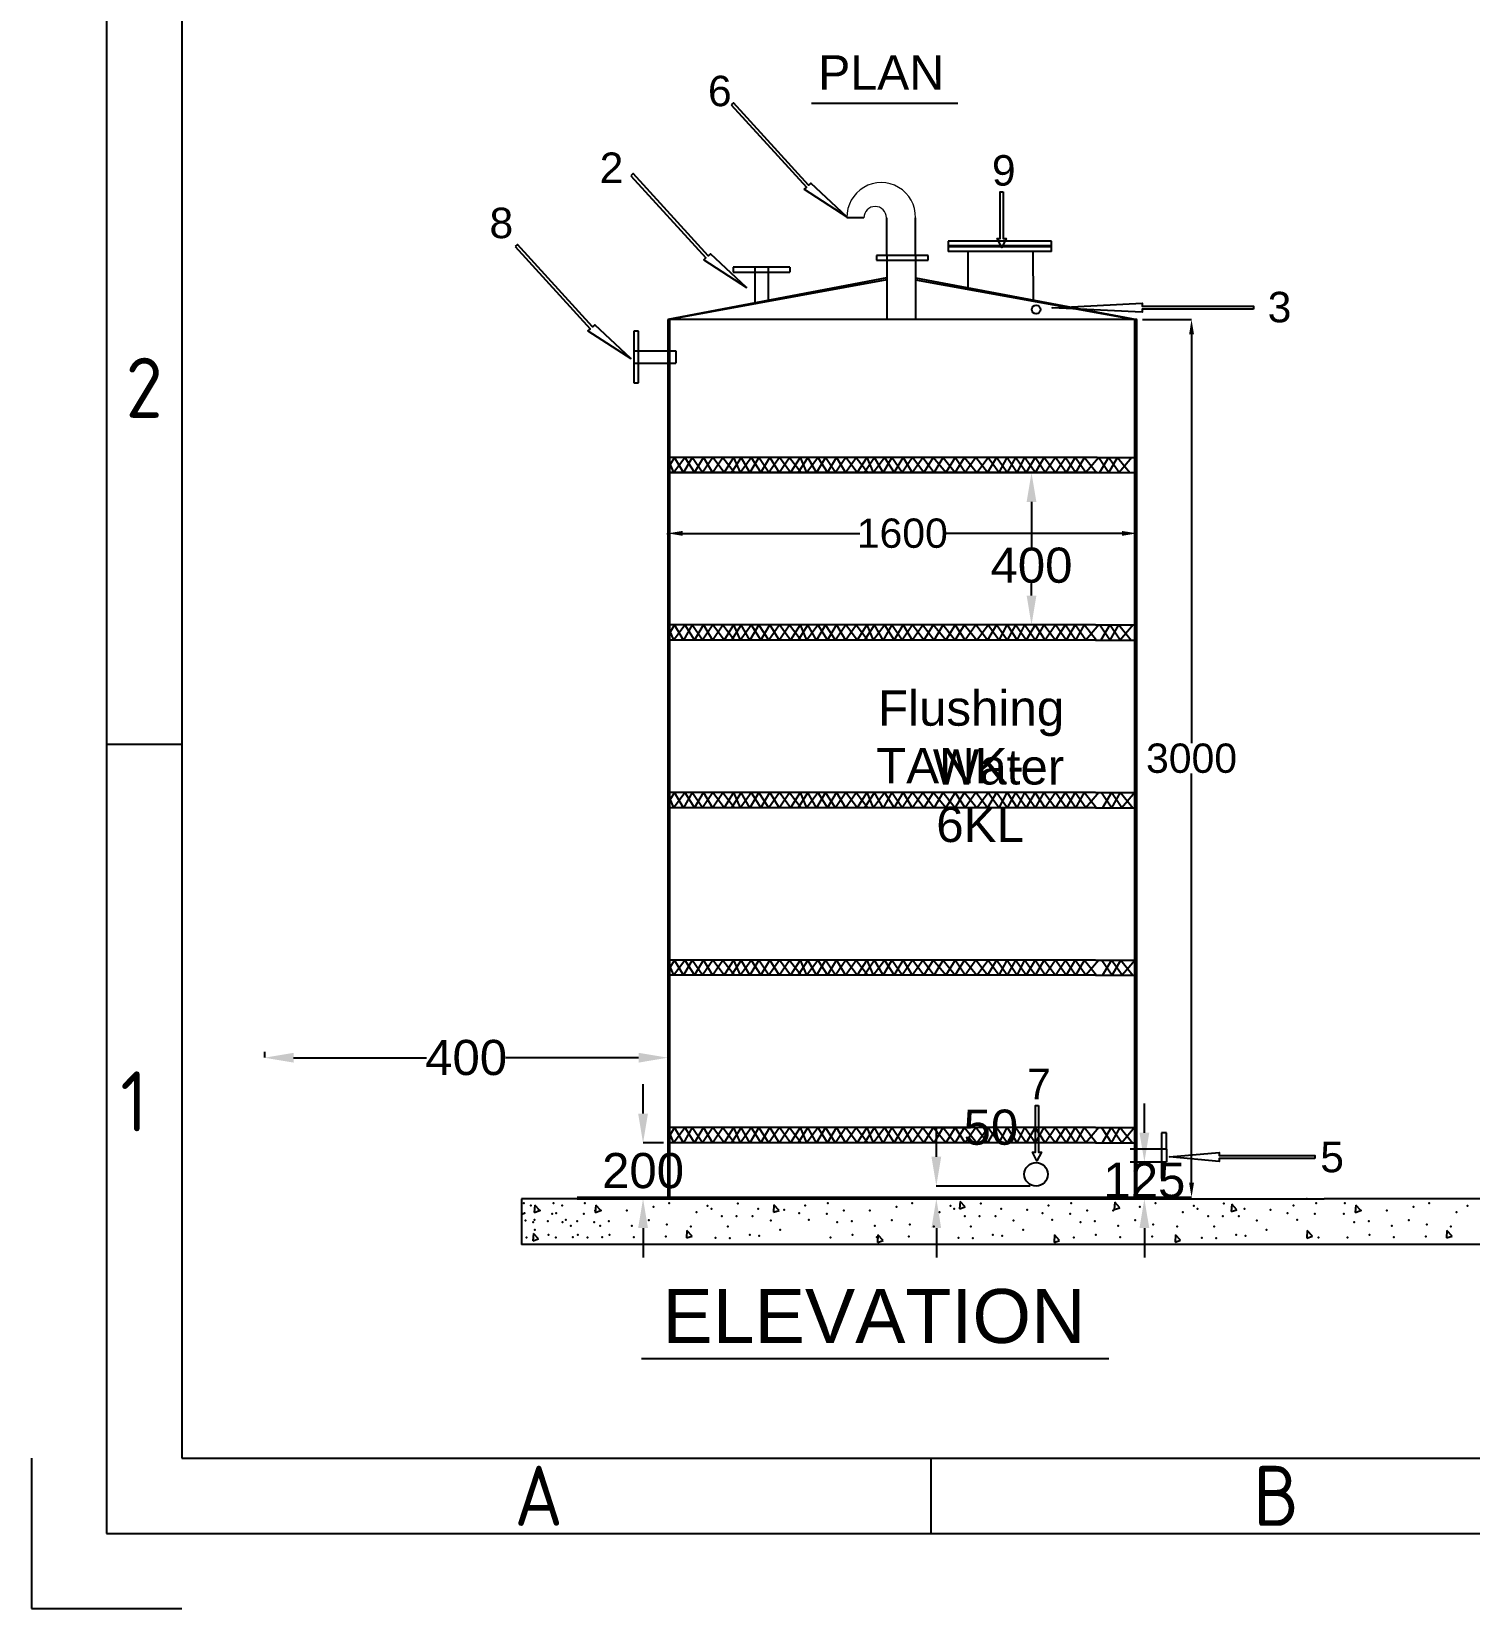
# Model space of a CAD drawing. Header units: millimetres. Extents: x 11098 to 43438, y 8603 to 21518.
# Drawn here: x 28040 to 32948, y 10753 to 16134 of the extents above; entities that cross this region are included whole.
import ezdxf
from ezdxf.enums import TextEntityAlignment as Align

# ---------------------------------------------------------------- set-up
doc = ezdxf.new("R2010")
doc.units = ezdxf.units.MM
doc.header["$MEASUREMENT"] = 0
doc.layers.add('TEXT', color=5, linetype='Continuous')
doc.styles.add('ISOCP', font='isocp.shx')
doc.styles.get("Standard").update_dxf_attribs({"font": 'arial.ttf'})
doc.dimstyles.get("Standard").update_dxf_attribs({"dimtxt": 100, "dimasz": 50, "dimexe": 0.18, "dimexo": 20, "dimgap": 0.5, "dimtad": 0, "dimtih": 1, "dimtoh": 1, "dimdec": 0, "dimzin": 0, "dimdsep": 46, "dimtxsty": 'Standard', "dimcen": 0.09, "dimadec": 0, "dimazin": 0, "dimtfac": 1, "dimtdec": 0, "dimtofl": 0, "dimtmove": 0, "dimatfit": 3, "dimfxl": 1, "dimtolj": 1, "dimtzin": 0, "dimarcsym": 0})

# ---------------------------------------------------------------- blocks, each defined once
blk = doc.blocks.new('*D47')
at = {"color": 0, "lineweight": -2, "transparency": 16777216}
for p, q in [((31465.3, 14629.2), (31453.1, 14629.2)), ((31453.2, 14529.2), (31453.2, 14374.2)), ((31453.2, 14209.4), (31453.2, 14250.7)), ((31465.3, 14109.4), (31453.1, 14109.4))]:
    blk.add_line(p, q, dxfattribs=at)
at = {"color": 0, "transparency": 16777216}
for points in [[(31436.6, 14529.2), (31469.9, 14529.2), (31453.2, 14629.2)], [(31436.6, 14209.4), (31469.9, 14209.4), (31453.2, 14109.4)]]:
    blk.add_solid(points, dxfattribs=at)
at = {"layer": 'Defpoints', "color": 0, "transparency": 16777216}
for p in [(31485.3, 14629.2), (31453.2, 14109.4), (31485.3, 14109.4)]:
    blk.add_point(p, dxfattribs=at)
at = {"color": 0, "transparency": 16777216, "insert": (31453.2, 14312.4), "char_height": 120, "attachment_point": 5}
blk.add_mtext('\\A1;400', dxfattribs=at)
blk = doc.blocks.new('*D48')
at = {"color": 0, "lineweight": -2, "transparency": 16777216}
for p, q in [((30127.5, 12442), (30127.5, 12542)), ((30197.5, 12342), (30127.3, 12342)), ((30197.5, 12151.4), (30127.3, 12151.4)), ((30127.5, 12051.4), (30127.5, 11951.4))]:
    blk.add_line(p, q, dxfattribs=at)
at = {"color": 0, "transparency": 16777216}
for points in [[(30110.8, 12442), (30144.1, 12442), (30127.5, 12342)], [(30110.8, 12051.4), (30144.1, 12051.4), (30127.5, 12151.4)]]:
    blk.add_solid(points, dxfattribs=at)
at = {"layer": 'Defpoints', "color": 0, "transparency": 16777216}
for p in [(30217.5, 12342), (30127.5, 12151.4), (30217.5, 12151.4)]:
    blk.add_point(p, dxfattribs=at)
at = {"color": 0, "transparency": 16777216, "insert": (30127.5, 12246.7), "char_height": 120, "attachment_point": 5}
blk.add_mtext('\\A1;200', dxfattribs=at)
blk = doc.blocks.new('*D49')
at = {"color": 0, "lineweight": -2, "transparency": 16777216}
for p, q in [((31838.4, 12376.9), (31838.4, 12476.9)), ((31820.6, 12276.9), (31838.2, 12276.9)), ((31820.6, 12151.4), (31838.2, 12151.4)), ((31838.4, 12051.4), (31838.4, 11951.4))]:
    blk.add_line(p, q, dxfattribs=at)
at = {"color": 0, "transparency": 16777216}
for points in [[(31821.7, 12376.9), (31855.1, 12376.9), (31838.4, 12276.9)], [(31821.7, 12051.4), (31855.1, 12051.4), (31838.4, 12151.4)]]:
    blk.add_solid(points, dxfattribs=at)
at = {"layer": 'Defpoints', "color": 0, "transparency": 16777216}
for p in [(31840.6, 12276.9), (31838.4, 12151.4), (31840.6, 12151.4)]:
    blk.add_point(p, dxfattribs=at)
at = {"color": 0, "transparency": 16777216, "insert": (31838.4, 12214.1), "char_height": 120, "attachment_point": 5}
blk.add_mtext('\\A1;125', dxfattribs=at)
blk = doc.blocks.new('*D50')
at = {"color": 0, "lineweight": -2, "transparency": 16777216}
for p, q in [((31128.4, 12294.8), (31128.4, 12394.8)), ((31128.4, 12394.8), (31228.4, 12394.8)), ((31448.8, 12194.8), (31128.2, 12194.8)), ((31448.8, 12151.4), (31128.2, 12151.4)), ((31128.4, 12051.4), (31128.4, 11951.4))]:
    blk.add_line(p, q, dxfattribs=at)
at = {"color": 0, "transparency": 16777216}
for points in [[(31111.7, 12294.8), (31145, 12294.8), (31128.4, 12194.8)], [(31111.7, 12051.4), (31145, 12051.4), (31128.4, 12151.4)]]:
    blk.add_solid(points, dxfattribs=at)
at = {"layer": 'Defpoints', "color": 0, "transparency": 16777216}
for p in [(31468.8, 12194.8), (31128.4, 12151.4), (31468.8, 12151.4)]:
    blk.add_point(p, dxfattribs=at)
at = {"color": 0, "transparency": 16777216, "insert": (31314.6, 12394.8), "char_height": 120, "attachment_point": 5}
blk.add_mtext('\\A1;50', dxfattribs=at)
blk = doc.blocks.new('*D54')
at = {"color": 0, "lineweight": -2, "transparency": 16777216}
for p, q in [((30212.3, 13262.9), (30212.3, 12632.5)), ((28835, 12652.7), (28835, 12632.9)), ((28935, 12632.7), (29388.4, 12632.7)), ((30112.3, 12632.7), (29659, 12632.7))]:
    blk.add_line(p, q, dxfattribs=at)
at = {"color": 0, "transparency": 16777216}
for points in [[(28935, 12649.3), (28935, 12616), (28835, 12632.7)], [(30112.3, 12649.3), (30112.3, 12616), (30212.3, 12632.7)]]:
    blk.add_solid(points, dxfattribs=at)
at = {"layer": 'Defpoints', "color": 0, "transparency": 16777216}
for p in [(30212.3, 13282.9), (28835, 12632.7), (28835, 12632.7)]:
    blk.add_point(p, dxfattribs=at)
at = {"color": 0, "transparency": 16777216, "insert": (29523.7, 12632.7), "char_height": 120, "attachment_point": 5}
blk.add_mtext('\\A1;400', dxfattribs=at)
blk = doc.blocks.new('*D135')
at = {"color": 0, "lineweight": -2, "transparency": 16777216}
for p, q in [((30212.3, 14417.8), (30212.3, 14422)), ((30262.3, 14421.8), (30867.4, 14421.8)), ((31762.3, 14421.8), (31157.3, 14421.8)), ((31812.3, 14417.8), (31812.3, 14422))]:
    blk.add_line(p, q, dxfattribs=at)
at = {"color": 0, "transparency": 16777216}
for points in [[(30262.3, 14430.1), (30262.3, 14413.5), (30212.3, 14421.8)], [(31762.3, 14430.1), (31762.3, 14413.5), (31812.3, 14421.8)]]:
    blk.add_solid(points, dxfattribs=at)
at = {"layer": 'Defpoints', "color": 0, "transparency": 16777216}
for p in [(31812.3, 14421.8), (30212.3, 14397.8), (31812.3, 14397.8)]:
    blk.add_point(p, dxfattribs=at)
at = {"color": 0, "transparency": 16777216, "insert": (31012.3, 14421.8), "char_height": 100, "attachment_point": 5}
blk.add_mtext('\\A1;1600', dxfattribs=at)
blk = doc.blocks.new('*D136')
at = {"color": 0, "lineweight": -2, "transparency": 16777216}
for p, q in [((31832.3, 15151.4), (31999.6, 15151.4)), ((31999.4, 15101.4), (31999.4, 13705.6)), ((31999.4, 12206.6), (31999.4, 13602.4)), ((31832.3, 12156.6), (31999.6, 12156.6))]:
    blk.add_line(p, q, dxfattribs=at)
at = {"color": 0, "transparency": 16777216}
for points in [[(31991.1, 15101.4), (32007.8, 15101.4), (31999.4, 15151.4)], [(31991.1, 12206.6), (32007.8, 12206.6), (31999.4, 12156.6)]]:
    blk.add_solid(points, dxfattribs=at)
at = {"layer": 'Defpoints', "color": 0, "transparency": 16777216}
for p in [(31812.3, 15151.4), (31812.3, 12156.6), (31999.4, 12156.6)]:
    blk.add_point(p, dxfattribs=at)
at = {"color": 0, "transparency": 16777216, "insert": (31999.4, 13654), "char_height": 100, "attachment_point": 5}
blk.add_mtext('\\A1;3000', dxfattribs=at)

msp = doc.modelspace()

# ---------------------------------------------------------------- linework, layer by layer
at = {"color": 0}
for p, q in [((28296.7, 21262.1), (28296.7, 11009.7)), ((28553, 21005.8), (28553, 11266.1)), ((28553, 13701), (28296.7, 13701)), ((28040.4, 11266.1), (28040.4, 10753.4)), ((28553, 11266.1), (42925.4, 11266.1)), ((31109.5, 11266.1), (31109.5, 11009.7)), ((28296.7, 11009.7), (43181.7, 11009.7)), ((28040.4, 10753.4), (28553, 10753.4))]:
    msp.add_line(p, q, dxfattribs=at)
for p, q in [((31201.8, 15888.3), (30702.7, 15888.3)), ((30881.2, 15498.7), (30823.5, 15498.7)), ((30959.1, 15498.7), (30958.4, 15498.7)), ((30959.1, 15370.1), (30959.1, 15498.7)), ((31057.4, 15370.1), (31057.4, 15498.7)), ((31521.3, 15418.3), (31168.3, 15418.3)), ((31168.3, 15418.3), (31168.3, 15383.7)), ((31521.3, 15402.7), (31168.3, 15402.7)), ((31521.3, 15399.3), (31168.3, 15399.3)), ((31521.3, 15383.7), (31521.3, 15418.3)), ((30991.6, 15370.1), (30924, 15370.1)), ((30924, 15370.1), (30924, 15354.5)), ((30924, 15354.5), (31033.1, 15354.5)), ((30959.1, 15370.1), (30959.1, 15151.4)), ((31033.1, 15370.1), (30991.6, 15370.1)), ((31100.7, 15370.1), (31033.1, 15370.1)), ((31033.1, 15354.5), (31100.7, 15354.5)), ((31057.4, 15370.1), (31057.4, 15151.4)), ((31100.7, 15354.5), (31100.7, 15370.1)), ((31521.3, 15383.7), (31168.3, 15383.7)), ((31235.8, 15383.7), (31235.8, 15259.8)), ((31458.1, 15383.7), (31458.8, 15216.5)), ((30959.1, 15293.4), (30212.3, 15151.4)), ((30959.1, 15287.4), (30217.5, 15151.4)), ((30509, 15330.5), (30435.3, 15330.5)), ((30435.3, 15330.5), (30435.3, 15313.5)), ((30435.3, 15313.5), (30554.3, 15313.5)), ((30509, 15330.5), (30509, 15209.4)), ((30554.3, 15330.5), (30509, 15330.5)), ((30554.3, 15330.5), (30554.3, 15216.4)), ((30628, 15330.5), (30554.3, 15330.5)), ((30554.3, 15313.5), (30628, 15313.5)), ((30628, 15330.5), (30628, 15313.5)), ((31057.4, 15293.4), (31812.3, 15151.4)), ((31057.4, 15287.4), (31806.3, 15151.4)), ((30212.3, 15151.4), (30212.3, 12151.4)), ((31812.3, 15151.4), (30212.3, 15151.4)), ((30217.5, 15151.4), (30217.5, 12151.4)), ((31806.3, 12151.4), (31806.3, 15151.4)), ((31812.3, 12151.4), (31812.3, 15151.4)), ((30096.1, 15111.6), (30096.1, 15044.1)), ((30111.7, 15111.6), (30096.1, 15111.6)), ((30111.7, 15044.1), (30111.7, 15111.6)), ((30096.1, 15044.1), (30238.9, 15044.1)), ((30096.1, 15044.1), (30096.1, 15002.5)), ((30111.7, 14934.9), (30111.7, 15044.1)), ((30238.9, 15044.1), (30238.9, 15002.5)), ((30096.1, 15002.5), (30238.9, 15002.5)), ((30096.1, 15002.5), (30096.1, 14934.9)), ((30096.1, 14934.9), (30111.7, 14934.9)), ((31676.8, 14681.2), (30212.3, 14681.2)), ((30235.3, 14681.2), (30217.5, 14653.5)), ((30217.5, 14661.8), (30231.5, 14629.2)), ((30231.5, 14629.2), (30269.7, 14681.2)), ((30265.2, 14629.2), (30235.3, 14681.2)), ((30295.4, 14681.2), (30265.2, 14629.2)), ((30269.7, 14681.2), (30302.6, 14629.2)), ((30329.8, 14629.2), (30295.4, 14681.2)), ((30302.6, 14629.2), (30333.3, 14681.2)), ((30365.6, 14681.2), (30329.8, 14629.2)), ((30333.3, 14681.2), (30364.5, 14629.2)), ((30364.5, 14629.2), (30400.3, 14681.2)), ((30404, 14629.2), (30365.6, 14681.2)), ((30400.3, 14681.2), (30439.9, 14629.2)), ((30436.5, 14681.2), (30404, 14629.2)), ((30462.5, 14681.2), (30429.1, 14629.2)), ((30436.5, 14681.2), (30458.7, 14629.2)), ((30458.7, 14629.2), (30496.9, 14681.2)), ((30492.3, 14629.2), (30462.5, 14681.2)), ((30522.6, 14681.2), (30492.3, 14629.2)), ((30496.9, 14681.2), (30529.8, 14629.2)), ((30557, 14629.2), (30522.6, 14681.2)), ((30529.8, 14629.2), (30560.5, 14681.2)), ((30592.8, 14681.2), (30557, 14629.2)), ((30560.5, 14681.2), (30591.7, 14629.2)), ((30591.7, 14629.2), (30627.5, 14681.2)), ((30631.1, 14629.2), (30592.8, 14681.2)), ((30627.5, 14681.2), (30667.1, 14629.2)), ((30663.6, 14681.2), (30631.1, 14629.2)), ((30689.7, 14681.2), (30656.3, 14629.2)), ((30663.6, 14681.2), (30685.8, 14629.2)), ((30685.8, 14629.2), (30724.1, 14681.2)), ((30719.5, 14629.2), (30689.7, 14681.2)), ((30749.8, 14681.2), (30719.5, 14629.2)), ((30724.1, 14681.2), (30757, 14629.2)), ((30784.2, 14629.2), (30749.8, 14681.2)), ((30757, 14629.2), (30787.7, 14681.2)), ((30820, 14681.2), (30784.2, 14629.2)), ((30787.7, 14681.2), (30818.9, 14629.2)), ((30818.9, 14629.2), (30854.7, 14681.2)), ((30858.3, 14629.2), (30820, 14681.2)), ((31671.6, 14681.2), (30837.8, 14681.2)), ((30854.7, 14681.2), (30894.3, 14629.2)), ((30890.8, 14681.2), (30858.3, 14629.2)), ((30916.9, 14681.2), (30883.4, 14629.2)), ((30890.8, 14681.2), (30913, 14629.2)), ((30913, 14629.2), (30951.2, 14681.2)), ((30946.7, 14629.2), (30916.9, 14681.2)), ((30977, 14681.2), (30946.7, 14629.2)), ((30951.2, 14681.2), (30984.2, 14629.2)), ((31011.4, 14629.2), (30977, 14681.2)), ((30984.2, 14629.2), (31014.9, 14681.2)), ((31047.1, 14681.2), (31011.4, 14629.2)), ((31014.9, 14681.2), (31046.1, 14629.2)), ((31046.1, 14629.2), (31081.9, 14681.2)), ((31085.5, 14629.2), (31047.1, 14681.2)), ((31081.9, 14681.2), (31121.5, 14629.2)), ((31118, 14681.2), (31085.5, 14629.2)), ((31160.9, 14629.2), (31118, 14681.2)), ((31121.5, 14629.2), (31151.7, 14681.2)), ((31151.7, 14681.2), (31192.9, 14629.2)), ((31193.2, 14681.2), (31160.9, 14629.2)), ((31192.9, 14629.2), (31224.2, 14681.2)), ((31227.3, 14629.2), (31193.2, 14681.2)), ((31224.2, 14681.2), (31266.7, 14629.2)), ((31263.6, 14681.2), (31227.3, 14629.2)), ((31302.7, 14629.2), (31263.6, 14681.2)), ((31266.7, 14629.2), (31305.5, 14681.2)), ((31333.8, 14681.2), (31302.7, 14629.2)), ((31305.5, 14681.2), (31342.9, 14629.2)), ((31370.2, 14629.2), (31333.8, 14681.2)), ((31342.9, 14629.2), (31370.4, 14681.2)), ((31398.4, 14681.2), (31370.2, 14629.2)), ((31370.4, 14681.2), (31404.5, 14629.2)), ((31435.5, 14629.2), (31398.4, 14681.2)), ((31404.5, 14629.2), (31431, 14681.2)), ((31431, 14681.2), (31466.7, 14629.2)), ((31465.6, 14681.2), (31435.5, 14629.2)), ((31500, 14629.2), (31465.6, 14681.2)), ((31466.7, 14629.2), (31495.9, 14681.2)), ((31495.9, 14681.2), (31534.8, 14629.2)), ((31534.8, 14681.2), (31500, 14629.2)), ((31571.9, 14629.2), (31534.8, 14681.2)), ((31534.8, 14629.2), (31569, 14681.2)), ((31569, 14681.2), (31604.1, 14629.2)), ((31602.7, 14681.2), (31571.9, 14629.2)), ((31638.8, 14629.2), (31602.7, 14681.2)), ((31604.1, 14629.2), (31633.6, 14681.2)), ((31633.6, 14681.2), (31675.4, 14629.2)), ((31682.5, 14681.2), (31638.8, 14629.2)), ((31676.8, 14681.2), (31812.3, 14681.2)), ((31682.5, 14681.2), (31717.5, 14629.2)), ((31716.1, 14681.2), (31685.3, 14629.2)), ((31752.2, 14629.2), (31716.1, 14681.2)), ((31717.5, 14629.2), (31747, 14681.2)), ((31747, 14681.2), (31788.8, 14629.2)), ((31795.9, 14681.2), (31752.2, 14629.2)), ((31676.8, 14629.2), (30212.3, 14629.2)), ((30212.3, 14629.2), (31812.3, 14629.2)), ((30235.3, 14109.4), (30217.5, 14081.7)), ((31671.6, 14109.4), (30217.5, 14109.4)), ((30231.5, 14057.4), (30269.7, 14109.4)), ((30265.2, 14057.4), (30235.3, 14109.4)), ((30295.4, 14109.4), (30265.2, 14057.4)), ((30269.7, 14109.4), (30302.6, 14057.4)), ((30329.8, 14057.4), (30295.4, 14109.4)), ((30302.6, 14057.4), (30333.3, 14109.4)), ((30365.6, 14109.4), (30329.8, 14057.4)), ((30333.3, 14109.4), (30364.5, 14057.4)), ((30364.5, 14057.4), (30400.3, 14109.4)), ((30404, 14057.4), (30365.6, 14109.4)), ((30400.3, 14109.4), (30439.9, 14057.4)), ((30436.5, 14109.4), (30404, 14057.4)), ((30462.5, 14109.4), (30429.1, 14057.4)), ((30436.5, 14109.4), (30458.7, 14057.4)), ((30458.7, 14057.4), (30496.9, 14109.4)), ((30492.3, 14057.4), (30462.5, 14109.4)), ((30522.6, 14109.4), (30492.3, 14057.4)), ((30496.9, 14109.4), (30529.8, 14057.4)), ((30557, 14057.4), (30522.6, 14109.4)), ((30529.8, 14057.4), (30560.5, 14109.4)), ((30592.8, 14109.4), (30557, 14057.4)), ((30560.5, 14109.4), (30591.7, 14057.4)), ((30591.7, 14057.4), (30627.5, 14109.4)), ((30631.1, 14057.4), (30592.8, 14109.4)), ((30627.5, 14109.4), (30667.1, 14057.4)), ((30663.6, 14109.4), (30631.1, 14057.4)), ((30689.7, 14109.4), (30656.3, 14057.4)), ((30663.6, 14109.4), (30685.8, 14057.4)), ((30685.8, 14057.4), (30724.1, 14109.4)), ((30719.5, 14057.4), (30689.7, 14109.4)), ((30749.8, 14109.4), (30719.5, 14057.4)), ((30724.1, 14109.4), (30757, 14057.4)), ((30784.2, 14057.4), (30749.8, 14109.4)), ((30757, 14057.4), (30787.7, 14109.4)), ((30820, 14109.4), (30784.2, 14057.4)), ((30787.7, 14109.4), (30818.9, 14057.4)), ((30818.9, 14057.4), (30854.7, 14109.4)), ((30858.3, 14057.4), (30820, 14109.4)), ((31671.6, 14109.4), (30837.8, 14109.4)), ((30854.7, 14109.4), (30894.3, 14057.4)), ((30890.8, 14109.4), (30858.3, 14057.4)), ((30916.9, 14109.4), (30883.4, 14057.4)), ((30890.8, 14109.4), (30913, 14057.4)), ((30913, 14057.4), (30951.2, 14109.4)), ((30946.7, 14057.4), (30916.9, 14109.4)), ((30977, 14109.4), (30946.7, 14057.4)), ((30951.2, 14109.4), (30984.2, 14057.4)), ((31011.4, 14057.4), (30977, 14109.4)), ((30984.2, 14057.4), (31014.9, 14109.4)), ((31047.1, 14109.4), (31011.4, 14057.4)), ((31014.9, 14109.4), (31046.1, 14057.4)), ((31046.1, 14057.4), (31081.9, 14109.4)), ((31085.5, 14057.4), (31047.1, 14109.4)), ((31081.9, 14109.4), (31121.5, 14057.4)), ((31118, 14109.4), (31085.5, 14057.4)), ((31160.9, 14057.4), (31118, 14109.4)), ((31121.5, 14057.4), (31151.7, 14109.4)), ((31151.7, 14109.4), (31192.9, 14057.4)), ((31193.2, 14109.4), (31160.9, 14057.4)), ((31192.9, 14057.4), (31224.2, 14109.4)), ((31227.3, 14057.4), (31193.2, 14109.4)), ((31224.2, 14109.4), (31266.7, 14057.4)), ((31263.6, 14109.4), (31227.3, 14057.4)), ((31302.7, 14057.4), (31263.6, 14109.4)), ((31266.7, 14057.4), (31305.5, 14109.4)), ((31333.8, 14109.4), (31302.7, 14057.4)), ((31305.5, 14109.4), (31342.9, 14057.4)), ((31370.2, 14057.4), (31333.8, 14109.4)), ((31342.9, 14057.4), (31370.4, 14109.4)), ((31398.4, 14109.4), (31370.2, 14057.4)), ((31370.4, 14109.4), (31404.5, 14057.4)), ((31435.5, 14057.4), (31398.4, 14109.4)), ((31404.5, 14057.4), (31431, 14109.4)), ((31431, 14109.4), (31466.7, 14057.4)), ((31465.6, 14109.4), (31435.5, 14057.4)), ((31500, 14057.4), (31465.6, 14109.4)), ((31466.7, 14057.4), (31495.9, 14109.4)), ((31495.9, 14109.4), (31534.8, 14057.4)), ((31534.8, 14109.4), (31500, 14057.4)), ((31571.9, 14057.4), (31534.8, 14109.4)), ((31534.8, 14057.4), (31569, 14109.4)), ((31569, 14109.4), (31604.1, 14057.4)), ((31602.7, 14109.4), (31571.9, 14057.4)), ((31638.8, 14057.4), (31602.7, 14109.4)), ((31604.1, 14057.4), (31633.6, 14109.4)), ((31633.6, 14109.4), (31675.4, 14057.4)), ((31682.5, 14109.4), (31638.8, 14057.4)), ((31671.6, 14109.4), (31812.3, 14109.4)), ((31686.4, 14109.4), (31721.5, 14057.4)), ((31720.1, 14109.4), (31689.3, 14057.4)), ((31756.1, 14057.4), (31720.1, 14109.4)), ((31721.5, 14057.4), (31751, 14109.4)), ((31751, 14109.4), (31792.8, 14057.4)), ((31799.8, 14109.4), (31756.1, 14057.4)), ((30217.5, 14090), (30231.5, 14057.4)), ((31671.6, 14057.4), (30217.5, 14057.4)), ((31671.6, 14057.4), (31812.3, 14057.4)), ((30235.3, 13537.6), (30217.5, 13509.9)), ((31671.6, 13537.6), (30217.5, 13537.6)), ((30217.5, 13518.2), (30231.5, 13485.6)), ((30231.5, 13485.6), (30269.7, 13537.6)), ((30265.2, 13485.6), (30235.3, 13537.6)), ((30295.4, 13537.6), (30265.2, 13485.6)), ((30269.7, 13537.6), (30302.6, 13485.6)), ((30329.8, 13485.6), (30295.4, 13537.6)), ((30302.6, 13485.6), (30333.3, 13537.6)), ((30365.6, 13537.6), (30329.8, 13485.6)), ((30333.3, 13537.6), (30364.5, 13485.6)), ((30364.5, 13485.6), (30400.3, 13537.6)), ((30404, 13485.6), (30365.6, 13537.6)), ((30400.3, 13537.6), (30439.9, 13485.6)), ((30436.5, 13537.6), (30404, 13485.6)), ((30462.5, 13537.6), (30429.1, 13485.6)), ((30436.5, 13537.6), (30458.7, 13485.6)), ((30458.7, 13485.6), (30496.9, 13537.6)), ((30492.3, 13485.6), (30462.5, 13537.6)), ((30522.6, 13537.6), (30492.3, 13485.6)), ((30496.9, 13537.6), (30529.8, 13485.6)), ((30557, 13485.6), (30522.6, 13537.6)), ((30529.8, 13485.6), (30560.5, 13537.6)), ((30592.8, 13537.6), (30557, 13485.6)), ((30560.5, 13537.6), (30591.7, 13485.6)), ((30591.7, 13485.6), (30627.5, 13537.6)), ((30631.1, 13485.6), (30592.8, 13537.6)), ((30627.5, 13537.6), (30667.1, 13485.6)), ((30663.6, 13537.6), (30631.1, 13485.6)), ((30689.7, 13537.6), (30656.3, 13485.6)), ((30663.6, 13537.6), (30685.8, 13485.6)), ((30685.8, 13485.6), (30724.1, 13537.6)), ((30719.5, 13485.6), (30689.7, 13537.6)), ((30749.8, 13537.6), (30719.5, 13485.6)), ((30724.1, 13537.6), (30757, 13485.6)), ((30784.2, 13485.6), (30749.8, 13537.6)), ((30757, 13485.6), (30787.7, 13537.6)), ((30820, 13537.6), (30784.2, 13485.6)), ((30787.7, 13537.6), (30818.9, 13485.6)), ((30818.9, 13485.6), (30854.7, 13537.6)), ((30858.3, 13485.6), (30820, 13537.6)), ((31671.6, 13537.6), (30837.8, 13537.6)), ((30854.7, 13537.6), (30894.3, 13485.6)), ((30890.8, 13537.6), (30858.3, 13485.6)), ((30916.9, 13537.6), (30883.4, 13485.6)), ((30890.8, 13537.6), (30913, 13485.6)), ((30913, 13485.6), (30951.2, 13537.6)), ((30946.7, 13485.6), (30916.9, 13537.6)), ((30977, 13537.6), (30946.7, 13485.6)), ((30951.2, 13537.6), (30984.2, 13485.6)), ((31011.4, 13485.6), (30977, 13537.6)), ((30984.2, 13485.6), (31014.9, 13537.6)), ((31047.1, 13537.6), (31011.4, 13485.6)), ((31014.9, 13537.6), (31046.1, 13485.6)), ((31046.1, 13485.6), (31081.9, 13537.6)), ((31085.5, 13485.6), (31047.1, 13537.6)), ((31081.9, 13537.6), (31121.5, 13485.6)), ((31118, 13537.6), (31085.5, 13485.6)), ((31160.9, 13485.6), (31118, 13537.6)), ((31121.5, 13485.6), (31151.7, 13537.6)), ((31151.7, 13537.6), (31192.9, 13485.6)), ((31193.2, 13537.6), (31160.9, 13485.6)), ((31192.9, 13485.6), (31224.2, 13537.6)), ((31227.3, 13485.6), (31193.2, 13537.6)), ((31224.2, 13537.6), (31266.7, 13485.6)), ((31263.6, 13537.6), (31227.3, 13485.6)), ((31302.7, 13485.6), (31263.6, 13537.6)), ((31266.7, 13485.6), (31305.5, 13537.6)), ((31333.8, 13537.6), (31302.7, 13485.6)), ((31305.5, 13537.6), (31342.9, 13485.6)), ((31370.2, 13485.6), (31333.8, 13537.6)), ((31342.9, 13485.6), (31370.4, 13537.6)), ((31398.4, 13537.6), (31370.2, 13485.6)), ((31370.4, 13537.6), (31404.5, 13485.6)), ((31435.5, 13485.6), (31398.4, 13537.6)), ((31404.5, 13485.6), (31431, 13537.6)), ((31431, 13537.6), (31466.7, 13485.6)), ((31465.6, 13537.6), (31435.5, 13485.6)), ((31500, 13485.6), (31465.6, 13537.6)), ((31466.7, 13485.6), (31495.9, 13537.6)), ((31495.9, 13537.6), (31534.8, 13485.6)), ((31534.8, 13537.6), (31500, 13485.6)), ((31571.9, 13485.6), (31534.8, 13537.6)), ((31534.8, 13485.6), (31569, 13537.6)), ((31569, 13537.6), (31604.1, 13485.6)), ((31602.7, 13537.6), (31571.9, 13485.6)), ((31638.8, 13485.6), (31602.7, 13537.6)), ((31604.1, 13485.6), (31633.6, 13537.6)), ((31633.6, 13537.6), (31675.4, 13485.6)), ((31682.5, 13537.6), (31638.8, 13485.6)), ((31671.6, 13537.6), (31812.3, 13537.6)), ((31692.2, 13537.6), (31727.2, 13485.6)), ((31725.8, 13537.6), (31695.1, 13485.6)), ((31761.9, 13485.6), (31725.8, 13537.6)), ((31727.2, 13485.6), (31756.7, 13537.6)), ((31756.7, 13537.6), (31798.5, 13485.6)), ((31805.6, 13537.6), (31761.9, 13485.6)), ((31671.6, 13485.6), (30217.5, 13485.6)), ((31671.6, 13485.6), (31812.3, 13485.6)), ((30235.3, 12965.8), (30217.5, 12938.1)), ((31671.6, 12965.8), (30217.5, 12965.8)), ((30217.5, 12946.4), (30231.5, 12913.8)), ((31671.6, 12913.8), (30217.5, 12913.8)), ((30231.5, 12913.8), (30269.7, 12965.8)), ((30265.2, 12913.8), (30235.3, 12965.8)), ((30295.4, 12965.8), (30265.2, 12913.8)), ((30269.7, 12965.8), (30302.6, 12913.8)), ((30329.8, 12913.8), (30295.4, 12965.8)), ((30302.6, 12913.8), (30333.3, 12965.8)), ((30365.6, 12965.8), (30329.8, 12913.8)), ((30333.3, 12965.8), (30364.5, 12913.8)), ((30364.5, 12913.8), (30400.3, 12965.8)), ((30404, 12913.8), (30365.6, 12965.8)), ((30400.3, 12965.8), (30439.9, 12913.8)), ((30436.5, 12965.8), (30404, 12913.8)), ((30462.5, 12965.8), (30429.1, 12913.8)), ((30436.5, 12965.8), (30458.7, 12913.8)), ((30458.7, 12913.8), (30496.9, 12965.8)), ((30492.3, 12913.8), (30462.5, 12965.8)), ((30522.6, 12965.8), (30492.3, 12913.8)), ((30496.9, 12965.8), (30529.8, 12913.8)), ((30557, 12913.8), (30522.6, 12965.8)), ((30529.8, 12913.8), (30560.5, 12965.8)), ((30592.8, 12965.8), (30557, 12913.8)), ((30560.5, 12965.8), (30591.7, 12913.8)), ((30591.7, 12913.8), (30627.5, 12965.8)), ((30631.1, 12913.8), (30592.8, 12965.8)), ((30627.5, 12965.8), (30667.1, 12913.8)), ((30663.6, 12965.8), (30631.1, 12913.8)), ((30689.7, 12965.8), (30656.3, 12913.8)), ((30663.6, 12965.8), (30685.8, 12913.8)), ((30685.8, 12913.8), (30724.1, 12965.8)), ((30719.5, 12913.8), (30689.7, 12965.8)), ((30749.8, 12965.8), (30719.5, 12913.8)), ((30724.1, 12965.8), (30757, 12913.8)), ((30784.2, 12913.8), (30749.8, 12965.8)), ((30757, 12913.8), (30787.7, 12965.8)), ((30820, 12965.8), (30784.2, 12913.8)), ((30787.7, 12965.8), (30818.9, 12913.8)), ((30818.9, 12913.8), (30854.7, 12965.8)), ((30858.3, 12913.8), (30820, 12965.8)), ((31671.6, 12965.8), (30837.8, 12965.8)), ((30854.7, 12965.8), (30894.3, 12913.8)), ((30890.8, 12965.8), (30858.3, 12913.8)), ((30916.9, 12965.8), (30883.4, 12913.8)), ((30890.8, 12965.8), (30913, 12913.8)), ((30913, 12913.8), (30951.2, 12965.8)), ((30946.7, 12913.8), (30916.9, 12965.8)), ((30977, 12965.8), (30946.7, 12913.8)), ((30951.2, 12965.8), (30984.2, 12913.8)), ((31011.4, 12913.8), (30977, 12965.8)), ((30984.2, 12913.8), (31014.9, 12965.8)), ((31047.1, 12965.8), (31011.4, 12913.8)), ((31014.9, 12965.8), (31046.1, 12913.8)), ((31046.1, 12913.8), (31081.9, 12965.8)), ((31085.5, 12913.8), (31047.1, 12965.8)), ((31081.9, 12965.8), (31121.5, 12913.8)), ((31118, 12965.8), (31085.5, 12913.8)), ((31160.9, 12913.8), (31118, 12965.8)), ((31121.5, 12913.8), (31151.7, 12965.8)), ((31151.7, 12965.8), (31192.9, 12913.8)), ((31193.2, 12965.8), (31160.9, 12913.8)), ((31192.9, 12913.8), (31224.2, 12965.8)), ((31227.3, 12913.8), (31193.2, 12965.8)), ((31224.2, 12965.8), (31266.7, 12913.8)), ((31263.6, 12965.8), (31227.3, 12913.8)), ((31302.7, 12913.8), (31263.6, 12965.8)), ((31266.7, 12913.8), (31305.5, 12965.8)), ((31333.8, 12965.8), (31302.7, 12913.8)), ((31305.5, 12965.8), (31342.9, 12913.8)), ((31370.2, 12913.8), (31333.8, 12965.8)), ((31342.9, 12913.8), (31370.4, 12965.8)), ((31398.4, 12965.8), (31370.2, 12913.8)), ((31370.4, 12965.8), (31404.5, 12913.8)), ((31435.5, 12913.8), (31398.4, 12965.8)), ((31404.5, 12913.8), (31431, 12965.8)), ((31431, 12965.8), (31466.7, 12913.8)), ((31465.6, 12965.8), (31435.5, 12913.8)), ((31500, 12913.8), (31465.6, 12965.8)), ((31466.7, 12913.8), (31495.9, 12965.8)), ((31495.9, 12965.8), (31534.8, 12913.8)), ((31534.8, 12965.8), (31500, 12913.8)), ((31571.9, 12913.8), (31534.8, 12965.8)), ((31534.8, 12913.8), (31569, 12965.8)), ((31569, 12965.8), (31604.1, 12913.8)), ((31602.7, 12965.8), (31571.9, 12913.8)), ((31638.8, 12913.8), (31602.7, 12965.8)), ((31604.1, 12913.8), (31633.6, 12965.8)), ((31633.6, 12965.8), (31675.4, 12913.8)), ((31682.5, 12965.8), (31638.8, 12913.8)), ((31671.6, 12965.8), (31812.3, 12965.8)), ((31671.6, 12913.8), (31812.3, 12913.8)), ((31693.1, 12965.8), (31728.1, 12913.8)), ((31726.7, 12965.8), (31696, 12913.8)), ((31762.8, 12913.8), (31726.7, 12965.8)), ((31728.1, 12913.8), (31757.6, 12965.8)), ((31757.6, 12965.8), (31799.4, 12913.8)), ((31806.5, 12965.8), (31762.8, 12913.8)), ((30235.3, 12394), (30217.5, 12366.3)), ((31671.6, 12394), (30217.5, 12394)), ((30231.5, 12342), (30269.7, 12394)), ((30265.2, 12342), (30235.3, 12394)), ((30295.4, 12394), (30265.2, 12342)), ((30269.7, 12394), (30302.6, 12342)), ((30329.8, 12342), (30295.4, 12394)), ((30302.6, 12342), (30333.3, 12394)), ((30365.6, 12394), (30329.8, 12342)), ((30333.3, 12394), (30364.5, 12342)), ((30364.5, 12342), (30400.3, 12394)), ((30404, 12342), (30365.6, 12394)), ((30400.3, 12394), (30439.9, 12342)), ((30436.5, 12394), (30404, 12342)), ((30462.5, 12394), (30429.1, 12342)), ((30436.5, 12394), (30458.7, 12342)), ((30458.7, 12342), (30496.9, 12394)), ((30492.3, 12342), (30462.5, 12394)), ((30522.6, 12394), (30492.3, 12342)), ((30496.9, 12394), (30529.8, 12342)), ((30557, 12342), (30522.6, 12394)), ((30529.8, 12342), (30560.5, 12394)), ((30592.8, 12394), (30557, 12342)), ((30560.5, 12394), (30591.7, 12342)), ((30591.7, 12342), (30627.5, 12394)), ((30631.1, 12342), (30592.8, 12394)), ((30627.5, 12394), (30667.1, 12342)), ((30663.6, 12394), (30631.1, 12342)), ((30689.7, 12394), (30656.3, 12342)), ((30663.6, 12394), (30685.8, 12342)), ((30685.8, 12342), (30724.1, 12394)), ((30719.5, 12342), (30689.7, 12394)), ((30749.8, 12394), (30719.5, 12342)), ((30724.1, 12394), (30757, 12342)), ((30784.2, 12342), (30749.8, 12394)), ((30757, 12342), (30787.7, 12394)), ((30820, 12394), (30784.2, 12342)), ((30787.7, 12394), (30818.9, 12342)), ((30818.9, 12342), (30854.7, 12394)), ((30858.3, 12342), (30820, 12394)), ((31671.6, 12394), (30837.8, 12394)), ((30854.7, 12394), (30894.3, 12342)), ((30890.8, 12394), (30858.3, 12342)), ((30916.9, 12394), (30883.4, 12342)), ((30890.8, 12394), (30913, 12342)), ((30913, 12342), (30951.2, 12394)), ((30946.7, 12342), (30916.9, 12394)), ((30977, 12394), (30946.7, 12342)), ((30951.2, 12394), (30984.2, 12342)), ((31011.4, 12342), (30977, 12394)), ((30984.2, 12342), (31014.9, 12394)), ((31047.1, 12394), (31011.4, 12342)), ((31014.9, 12394), (31046.1, 12342)), ((31046.1, 12342), (31081.9, 12394)), ((31085.5, 12342), (31047.1, 12394)), ((31081.9, 12394), (31121.5, 12342)), ((31118, 12394), (31085.5, 12342)), ((31160.9, 12342), (31118, 12394)), ((31121.5, 12342), (31151.7, 12394)), ((31151.7, 12394), (31192.9, 12342)), ((31193.2, 12394), (31160.9, 12342)), ((31192.9, 12342), (31224.2, 12394)), ((31227.3, 12342), (31193.2, 12394)), ((31224.2, 12394), (31266.7, 12342)), ((31263.6, 12394), (31227.3, 12342)), ((31302.7, 12342), (31263.6, 12394)), ((31266.7, 12342), (31305.5, 12394)), ((31333.8, 12394), (31302.7, 12342)), ((31305.5, 12394), (31342.9, 12342)), ((31370.2, 12342), (31333.8, 12394)), ((31342.9, 12342), (31370.4, 12394)), ((31398.4, 12394), (31370.2, 12342)), ((31370.4, 12394), (31404.5, 12342)), ((31435.5, 12342), (31398.4, 12394)), ((31404.5, 12342), (31431, 12394)), ((31431, 12394), (31466.7, 12342)), ((31465.6, 12394), (31435.5, 12342)), ((31500, 12342), (31465.6, 12394)), ((31466.7, 12342), (31495.9, 12394)), ((31495.9, 12394), (31534.8, 12342)), ((31534.8, 12394), (31500, 12342)), ((31571.9, 12342), (31534.8, 12394)), ((31534.8, 12342), (31569, 12394)), ((31569, 12394), (31604.1, 12342)), ((31602.7, 12394), (31571.9, 12342)), ((31638.8, 12342), (31602.7, 12394)), ((31604.1, 12342), (31633.6, 12394)), ((31633.6, 12394), (31675.4, 12342)), ((31682.5, 12394), (31638.8, 12342)), ((31671.6, 12394), (31812.3, 12394)), ((31691.6, 12394), (31726.7, 12342)), ((31725.3, 12394), (31694.5, 12342)), ((31761.3, 12342), (31725.3, 12394)), ((31726.7, 12342), (31756.2, 12394)), ((31756.2, 12394), (31797.9, 12342)), ((31805, 12394), (31761.3, 12342)), ((31914.4, 12376.5), (31897, 12376.5)), ((31897, 12376.5), (31897, 12220.5)), ((31914.4, 12320.2), (31914.4, 12376.5)), ((30217.5, 12374.6), (30231.5, 12342)), ((31671.6, 12342), (30217.5, 12342)), ((31671.6, 12342), (31812.3, 12342)), ((31675.4, 12342), (31676.8, 12343.8)), ((31914.4, 12320.2), (31789.6, 12320.2)), ((31789.6, 12276.9), (31914.4, 12276.9)), ((31914.4, 12320.2), (31914.4, 12276.9)), ((29902.1, 12151.4), (29712.2, 12151.4)), ((29712.2, 12151.4), (29712.2, 11995.5)), ((29758, 12129.8), (29756.3, 12104.5)), ((29756.3, 12104.5), (29775.5, 12110.8)), ((29775.5, 12110.8), (29758, 12129.8)), ((29902.1, 12156.6), (31981.4, 12156.6)), ((29902.1, 12151.4), (31981.4, 12151.4)), ((29966.2, 12129.8), (29964.5, 12104.5)), ((29964.5, 12104.5), (29983.7, 12110.8)), ((29983.7, 12110.8), (29966.2, 12129.8)), ((30574.1, 12130.8), (30572.4, 12105.6)), ((30572.4, 12105.6), (30591.6, 12111.8)), ((30591.6, 12111.8), (30574.1, 12130.8)), ((31209.6, 12142.6), (31207.9, 12117.4)), ((31207.9, 12117.4), (31227.2, 12123.6)), ((31227.2, 12123.6), (31209.6, 12142.6)), ((31737.4, 12139.9), (31735.8, 12114.7)), ((31735.8, 12114.7), (31755, 12120.9)), ((31755, 12120.9), (31737.4, 12139.9)), ((31981.4, 12151.4), (32451.9, 12151.4)), ((32136.5, 12132.7), (32134.8, 12107.4)), ((32134.8, 12107.4), (32154, 12113.7)), ((32154, 12113.7), (32136.5, 12132.7)), ((33353.9, 12151.4), (32451.9, 12151.4)), ((32559.9, 12129.8), (32558.2, 12104.5)), ((32558.2, 12104.5), (32577.5, 12110.8)), ((32577.5, 12110.8), (32559.9, 12129.8)), ((29753, 12033.1), (29751.3, 12007.9)), ((29751.3, 12007.9), (29770.5, 12014.1)), ((29770.5, 12014.1), (29753, 12033.1)), ((30277.3, 12043.1), (30275.6, 12017.9)), ((30275.6, 12017.9), (30294.8, 12024.1)), ((30294.8, 12024.1), (30277.3, 12043.1)), ((30929.1, 12027.8), (30927.5, 12002.5)), ((30927.5, 12002.5), (30946.7, 12008.8)), ((30946.7, 12008.8), (30929.1, 12027.8)), ((31531.7, 12027.8), (31530, 12002.5)), ((31530, 12002.5), (31549.3, 12008.8)), ((31549.3, 12008.8), (31531.7, 12027.8)), ((31944.6, 12028.7), (31943, 12003.4)), ((31943, 12003.4), (31962.2, 12009.7)), ((31962.2, 12009.7), (31944.6, 12028.7)), ((32394.2, 12042.7), (32392.5, 12017.4)), ((32392.5, 12017.4), (32411.8, 12023.7)), ((32411.8, 12023.7), (32394.2, 12042.7)), ((32871, 12043.1), (32869.4, 12017.9)), ((32869.4, 12017.9), (32888.6, 12024.1)), ((32888.6, 12024.1), (32871, 12043.1)), ((32451.9, 11995.5), (29712.2, 11995.5)), ((33353.9, 11995.5), (32451.9, 11995.5)), ((31717.2, 11604.9), (30122.2, 11604.9))]:
    msp.add_line(p, q)
for points in [[(30428.4, 15883.6), (30684.8, 15603.2), (30677.2, 15596.2), (30823.5, 15501.6), (30700.2, 15617.2), (30692.5, 15610.2), (30436.1, 15890.6)], [(30085.7, 15642.2), (30342.1, 15361.8), (30334.4, 15354.7), (30480.7, 15260.2), (30357.4, 15375.8), (30349.8, 15368.8), (30093.4, 15649.2)], [(31356.7, 15586.7), (31356.7, 15427.6), (31367.1, 15427.6), (31351.5, 15397.7), (31335.9, 15427.6), (31346.3, 15427.6), (31346.3, 15586.7)], [(29690.8, 15400.1), (29947.2, 15119.7), (29939.5, 15112.6), (30085.8, 15018.1), (29962.5, 15133.7), (29954.8, 15126.7), (29698.4, 15407.1)], [(32211, 15186.4), (31831.1, 15186.4), (31831.1, 15176), (31524.2, 15191.6), (31831.1, 15207.2), (31831.1, 15196.8), (32211, 15196.8)], [(31476.9, 12469.5), (31476.9, 12310.4), (31487.3, 12310.4), (31471.7, 12280.5), (31456.1, 12310.4), (31466.5, 12310.4), (31466.5, 12469.5)], [(32419.8, 12289), (32093.4, 12289), (32093.4, 12278.6), (31924.5, 12294.2), (32093.4, 12309.8), (32093.4, 12299.4), (32419.8, 12299.4)]]:
    msp.add_lwpolyline(points, close=True)
for centre, radius in [((31468.8, 15185.9), 14.9), ((31468.8, 12234.8), 40.1)]:
    msp.add_circle(centre, radius)
at = {"color": 7, "lineweight": 13, "ltscale": 5}
for centre, radius, start, end in [((30940.4, 15501.6), 117, 358.5778, 181.4222), ((30919.8, 15498.7), 38.6, 360, 180)]:
    msp.add_arc(centre, radius, start, end, dxfattribs=at)
for p in [(29721.1, 12135.9), (29743.9, 12128.9), (29772.1, 12113.8), (29775.5, 12110.8), (29821.4, 12135.9), (29851.9, 12128.9), (29929.3, 12135.9), (29964.4, 12111.5), (29983.7, 12110.8), (30072.3, 12111.5), (30163, 12124), (30216.7, 12136.6), (30347.9, 12126.8), (30360.5, 12117), (30450.4, 12135.2), (30519.9, 12117.3), (30609.3, 12113.8), (30681.1, 12128.9), (30758.6, 12135.9), (30813, 12110.8), (30901.6, 12111.5), (30992.3, 12124), (31046, 12136.6), (31177.2, 12126.8), (31189.7, 12117), (31279.7, 12135.2), (31349.2, 12117.3), (31438.5, 12113.8), (31511.5, 12128.9), (31589, 12135.9), (31643.4, 12110.8), (31732, 12111.5), (31822.7, 12124), (31876.4, 12136.6), (32007.6, 12126.8), (32020.1, 12117), (32110.1, 12135.2), (32179.6, 12117.3), (32268.9, 12113.8), (32347.3, 12128.9), (32392.7, 12151.4), (32424.7, 12135.9), (32523.1, 12135.9), (32577.5, 12110.8), (32666.1, 12111.5), (32756.8, 12124), (32810.5, 12136.6), (32941.7, 12126.8), (29716.9, 12099.6), (29723, 12101.7), (29725.9, 12077.6), (29752.5, 12071), (29756.5, 12079.4), (29802, 12075.2), (29817.2, 12099.6), (29830.9, 12101.7), (29852.8, 12071), (29864.4, 12079.4), (29880.9, 12059.2), (29902.3, 12075.2), (29925.1, 12099.6), (29960.7, 12071), (29981.1, 12059.2), (30010.2, 12075.2), (30089.1, 12059.2), (30147, 12078), (30209.1, 12064.1), (30290.7, 12056.4), (30310.2, 12105.9), (30396.6, 12092.3), (30417, 12056.4), (30446.7, 12092.3), (30501.1, 12092.3), (30563.1, 12077.6), (30660.2, 12101.7), (30693.7, 12079.4), (30754.4, 12099.6), (30790, 12071), (30839.5, 12075.2), (30918.3, 12059.2), (30976.2, 12078), (31038.3, 12064.1), (31120, 12056.4), (31139.5, 12105.9), (31225.9, 12092.3), (31246.2, 12056.4), (31276, 12092.3), (31330.3, 12092.3), (31392.3, 12077.6), (31490.6, 12101.7), (31524.1, 12079.4), (31584.8, 12099.6), (31620.4, 12071), (31669.9, 12075.2), (31748.7, 12059.2), (31806.6, 12078), (31868.7, 12064.1), (31950.3, 12056.4), (31969.9, 12105.9), (32056.3, 12092.3), (32076.6, 12056.4), (32106.4, 12092.3), (32160.7, 12092.3), (32222.7, 12077.6), (32326.4, 12101.7), (32359.9, 12079.4), (32420.6, 12099.6), (32518.9, 12099.6), (32554.5, 12071), (32604, 12075.2), (32682.8, 12059.2), (32740.7, 12078), (32802.8, 12064.1), (32884.4, 12056.4), (32904, 12105.9), (29729.5, 12019.4), (29758.3, 12045.2), (29804.8, 12028.5), (29829.7, 12019.4), (29887.8, 12020.1), (29905.1, 12028.5), (29937.7, 12019.4), (29988.1, 12020.1), (30013, 12028.5), (30096, 12020.1), (30205.6, 12022.2), (30375.1, 12018), (30423.2, 12016.6), (30492.3, 12028.8), (30524.2, 12025), (30595.4, 12045.2), (30766.9, 12019.4), (30842.3, 12028.5), (30925.3, 12020.1), (31034.8, 12022.2), (31204.4, 12018), (31252.5, 12016.6), (31321.6, 12028.8), (31353.5, 12025), (31424.7, 12045.2), (31597.3, 12019.4), (31672.7, 12028.5), (31755.7, 12020.1), (31865.2, 12022.2), (32034.8, 12018), (32082.9, 12016.6), (32152, 12028.8), (32183.9, 12025), (32255.1, 12045.2), (32433.1, 12019.4), (32531.4, 12019.4), (32606.8, 12028.5), (32689.8, 12020.1), (32799.3, 12022.2)]:
    msp.add_point(p)

# ---------------------------------------------------------------- texts
for s, height, p in [('PLAN', 117.8, (30725.1, 15935.3)), ('ELEVATION', 184.15, (30193.7, 11659.4))]:
    msp.add_text(s, height=height).set_placement(p)
at = {"color": 0, "style": 'ISOCP'}
for s, p in [('2', (28424.9, 14918.5)), ('1', (28389.6, 12483.5)), ('A', (29771.3, 11137.9)), ('B', (32288.5, 11137.9))]:
    msp.add_text(s, height=205, dxfattribs=at).set_placement(p, align=Align.MIDDLE)
at = {"color": 0, "width": 0.921, "attachment_point": 3}
for s, insert, char_height in [('Flushing Water', (31564.8, 13885.9), 120.381), ('TANK- 6KL', (31427.4, 13689.6), 120.38)]:
    msp.add_mtext(s, dxfattribs=dict(at, insert=insert, char_height=char_height))
at = {"layer": 'TEXT', "color": 0}
for s, p in [('6', (30348.9, 15879.3)), ('2', (29979.4, 15617.3)), ('9', (31318.2, 15608.4)), ('8', (29603.4, 15429)), ('3', (32259.3, 15141.9)), ('7', (31438.3, 12491.2)), ('5', (32438.7, 12241.8))]:
    msp.add_text(s, height=104, dxfattribs=at).set_placement(p)

# ---------------------------------------------------------------- dimensions: what is measured, and where the dimension line sits
dim = msp.add_linear_dim(base=(31999.4, 12156.6), p1=(31812.3, 15151.4), p2=(31812.3, 12156.6), angle=90, text='3000', dimstyle='Standard')
dim.commit()
dim.dimension.update_dxf_attribs({"geometry": '*D136', "text_midpoint": (31999.4, 13654)})
for base, p1, p2, text, picture, middle in [((31453.2, 14109.4), (31485.3, 14629.2), (31485.3, 14109.4), '400', '*D47', (31453.2, 14312.4)), ((30127.5, 12151.4), (30217.5, 12342), (30217.5, 12151.4), '200', '*D48', (30127.5, 12246.7)), ((31128.4, 12151.4), (31468.8, 12194.8), (31468.8, 12151.4), '50', '*D50', (31314.6, 12394.8))]:
    dim = msp.add_linear_dim(base=base, p1=p1, p2=p2, angle=90, text=text, dimstyle='Standard', override={"dimtxt": 120, "dimasz": 100})
    dim.commit()
    dim.dimension.update_dxf_attribs({"geometry": picture, "text_midpoint": middle, "dimtype": 160})
dim = msp.add_linear_dim(base=(31812.3, 14421.8), p1=(30212.3, 14397.8), p2=(31812.3, 14397.8), dimstyle='Standard')
dim.commit()
dim.dimension.update_dxf_attribs({"geometry": '*D135', "text_midpoint": (31012.3, 14421.8)})
for base, p1, p2, angle, text, picture, middle in [((28835, 12632.7), (30212.3, 13282.9), (28835, 12632.7), 180, '400', '*D54', (29523.7, 12632.7)), ((31838.4, 12151.4), (31840.6, 12276.9), (31840.6, 12151.4), 90, '125', '*D49', (31838.4, 12214.1))]:
    dim = msp.add_linear_dim(base=base, p1=p1, p2=p2, angle=angle, text=text, dimstyle='Standard', override={"dimtxt": 120, "dimasz": 100})
    dim.commit()
    dim.dimension.update_dxf_attribs({"geometry": picture, "text_midpoint": middle})

doc.saveas('drawing.dxf')
